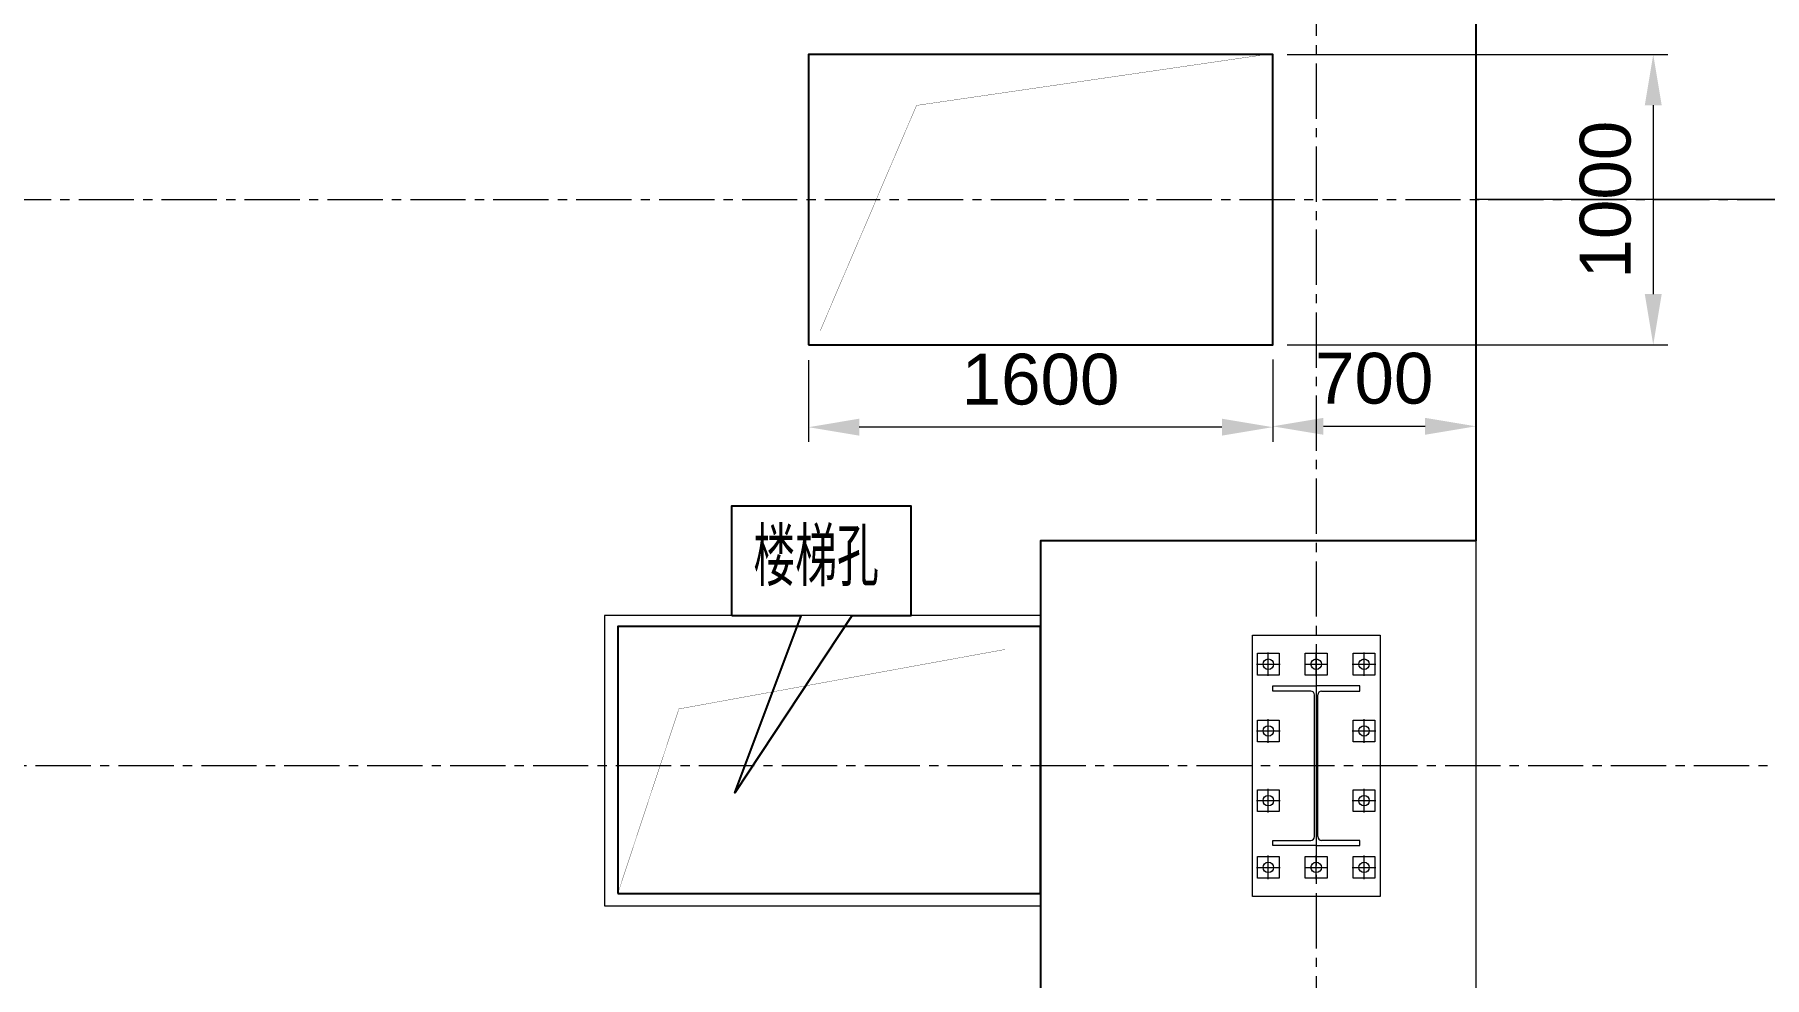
# Model space of a CAD drawing. Header units: millimetres. Extents: x 163705 to 1616509, y 81827 to 302547.
# Drawn here: x 565538 to 571499, y 147581 to 150828 of the extents above; entities that cross this region are included whole.
import ezdxf
from ezdxf.enums import TextEntityAlignment as Align

# ---------------------------------------------------------------- set-up
doc = ezdxf.new("R2010")
doc.units = ezdxf.units.MM
doc.header["$LTSCALE"] = 10
doc.linetypes.add('CENTER2', pattern=[28.575, 19.05, -3.175, 3.175, -3.175])
for name, color, linetype, lineweight in [('1-中心线', 1, 'CENTER2', 0), ('1-剖面线', 8, 'Continuous', 0), ('1-护栏', 4, 'Continuous', 18), ('1-文本', 4, 'Continuous', 0), ('1-标注', 3, 'Continuous', 0), ('1-钢构', 6, 'Continuous', 0)]:
    doc.layers.add(name, color=color, linetype=linetype, lineweight=lineweight)
doc.styles.add('HZ', font='gbenor.shx', dxfattribs={"bigfont": 'gbcbig.shx'})
doc.styles.get("Standard").update_dxf_attribs({"font": 'arial.ttf'})
doc.dimstyles.new('AM_GB50$0', dxfattribs={"dimscale": 50, "dimtxt": 3.5, "dimasz": 3.5, "dimexe": 1, "dimexo": 1, "dimgap": 1.5, "dimtad": 1, "dimdsep": 46, "dimtxsty": 'Standard', "dimcen": 0, "dimclrd": 256, "dimclre": 256, "dimclrt": 2, "dimadec": 0, "dimazin": 2, "dimtp": 0.1, "dimtm": 0.1, "dimtfac": 0.71, "dimtdec": 3, "dimtmove": 0, "dimatfit": 3, "dimfxl": 0, "dimlwd": -1, "dimlwe": -1, "dimarcsym": 0})

# ---------------------------------------------------------------- blocks, each defined once
blk = doc.blocks.new('G$CFEC4C302')
for p, q in [((55, 759.5), (55, 840.5)), ((220, 759.5), (220, 840.5)), ((385, 759.5), (385, 840.5)), ((14.5, 800), (95.5, 800)), ((179.5, 800), (260.5, 800)), ((344.5, 800), (425.5, 800)), ((70, 707), (70, 725)), ((70, 725), (220, 725)), ((220, 728), (220, 172)), ((370, 725), (220, 725)), ((370, 707), (370, 725)), ((201.5, 707), (70, 707)), ((214.5, 206), (214.5, 694)), ((225.5, 206), (225.5, 694)), ((238.5, 707), (370, 707)), ((55, 529.5), (55, 610.5)), ((385, 529.5), (385, 610.5)), ((14.5, 570), (95.5, 570)), ((344.5, 570), (425.5, 570)), ((55, 289.5), (55, 370.5)), ((385, 289.5), (385, 370.5)), ((14.5, 330), (95.5, 330)), ((344.5, 330), (425.5, 330)), ((70, 175), (70, 193)), ((70, 193), (201.5, 193)), ((370, 193), (238.5, 193)), ((370, 175), (370, 193)), ((55, 59.5), (55, 140.5)), ((220, 175), (70, 175)), ((220, 175), (370, 175)), ((220, 59.5), (220, 140.5)), ((385, 59.5), (385, 140.5)), ((14.5, 100), (95.5, 100)), ((179.5, 100), (260.5, 100)), ((344.5, 100), (425.5, 100))]:
    blk.add_line(p, q)
for points in [[(0, 0), (0, 900), (440, 900), (440, 0)], [(17.5, 762.5), (17.5, 837.5), (92.5, 837.5), (92.5, 762.5)], [(182.5, 762.5), (182.5, 837.5), (257.5, 837.5), (257.5, 762.5)], [(347.5, 762.5), (347.5, 837.5), (422.5, 837.5), (422.5, 762.5)], [(17.5, 532.5), (17.5, 607.5), (92.5, 607.5), (92.5, 532.5)], [(347.5, 532.5), (347.5, 607.5), (422.5, 607.5), (422.5, 532.5)], [(17.5, 292.5), (17.5, 367.5), (92.5, 367.5), (92.5, 292.5)], [(347.5, 292.5), (347.5, 367.5), (422.5, 367.5), (422.5, 292.5)], [(17.5, 62.5), (17.5, 137.5), (92.5, 137.5), (92.5, 62.5)], [(182.5, 62.5), (182.5, 137.5), (257.5, 137.5), (257.5, 62.5)], [(347.5, 62.5), (347.5, 137.5), (422.5, 137.5), (422.5, 62.5)]]:
    blk.add_lwpolyline(points, close=True)
for centre in [(55, 800), (220, 800), (385, 800), (55, 570), (385, 570), (55, 330), (385, 330), (55, 100), (220, 100), (385, 100)]:
    blk.add_circle(centre, 18)
for centre, start, end in [((201.5, 694), 0, 90), ((238.5, 694), 90, 180), ((201.5, 206), 270, 0), ((238.5, 206), 180, 270)]:
    blk.add_arc(centre, 13, start, end)
blk.add_text('HC_SUPERPART', height=0.001).set_placement((220, 175))
blk = doc.blocks.new('*D1018')
at = {"layer": '1-标注', "linetype": 'ByBlock', "transparency": 16777216}
for p, q in [((569804.6, 149709.6), (569804.6, 149428.9)), ((570504.6, 149709.6), (570504.6, 149428.9)), ((569979.6, 149478.9), (570329.6, 149478.9))]:
    blk.add_line(p, q, dxfattribs=at)
at = {"layer": '1-标注', "transparency": 16777216}
for points in [[(569979.6, 149508.1), (569979.6, 149449.8), (569804.6, 149478.9)], [(570329.6, 149508.1), (570329.6, 149449.8), (570504.6, 149478.9)]]:
    blk.add_solid(points, dxfattribs=at)
at = {"layer": 'Defpoints', "color": 0, "transparency": 16777216}
for p in [(569804.6, 149759.6), (570504.6, 149759.6), (570504.6, 149478.9)]:
    blk.add_point(p, dxfattribs=at)
at = {"layer": '1-标注', "color": 2, "transparency": 16777216, "insert": (570154.6, 149643.3), "char_height": 175, "attachment_point": 5}
blk.add_mtext('700', dxfattribs=at)
blk = doc.blocks.new('*D1019')
at = {"layer": '1-标注', "linetype": 'ByBlock', "transparency": 16777216}
for p, q in [((568204.6, 149706.6), (568204.6, 149425.9)), ((569804.6, 149706.6), (569804.6, 149425.9)), ((569629.6, 149475.9), (568379.6, 149475.9))]:
    blk.add_line(p, q, dxfattribs=at)
at = {"layer": '1-标注', "transparency": 16777216}
for points in [[(568379.6, 149505.1), (568379.6, 149446.8), (568204.6, 149475.9)], [(569629.6, 149505.1), (569629.6, 149446.8), (569804.6, 149475.9)]]:
    blk.add_solid(points, dxfattribs=at)
at = {"layer": 'Defpoints', "color": 0, "transparency": 16777216}
for p in [(568204.6, 149756.6), (569804.6, 149756.6), (568204.6, 149475.9)]:
    blk.add_point(p, dxfattribs=at)
at = {"layer": '1-标注', "color": 2, "transparency": 16777216, "insert": (569004.6, 149640.3), "char_height": 175, "attachment_point": 5}
blk.add_mtext('1600', dxfattribs=at)
blk = doc.blocks.new('*D1020')
at = {"layer": '1-标注', "linetype": 'ByBlock', "transparency": 16777216}
for p, q in [((569854.6, 150759.6), (571166.1, 150759.6)), ((571116.1, 150584.6), (571116.1, 149934.6)), ((569854.6, 149759.6), (571166.1, 149759.6))]:
    blk.add_line(p, q, dxfattribs=at)
at = {"layer": '1-标注', "transparency": 16777216}
for points in [[(571086.9, 150584.6), (571145.3, 150584.6), (571116.1, 150759.6)], [(571086.9, 149934.6), (571145.3, 149934.6), (571116.1, 149759.6)]]:
    blk.add_solid(points, dxfattribs=at)
at = {"layer": 'Defpoints', "color": 0, "transparency": 16777216}
for p in [(569804.6, 150759.6), (569804.6, 149759.6), (571116.1, 149759.6)]:
    blk.add_point(p, dxfattribs=at)
at = {"layer": '1-标注', "color": 2, "transparency": 16777216, "insert": (570951.8, 150259.6), "char_height": 175, "attachment_point": 5, "rotation": 90}
blk.add_mtext('1000', dxfattribs=at)

msp = doc.modelspace()

# ---------------------------------------------------------------- linework, layer by layer
for points in [[(562404.592, 152959.632), (569004.592, 152959.632), (569004.592, 152084.632), (570504.592, 152084.632), (570504.592, 149084.632), (569004.592, 149084.632), (569004.592, 147534.632), (570504.592, 147534.632), (570504.592, 144534.632), (569004.592, 144534.632), (569004.592, 143659.632), (562404.592, 143659.632)], [(568204.592, 149759.632), (569804.592, 149759.632), (569804.592, 150759.632), (568204.592, 150759.632)], [(567547.676, 147869.681), (569004.592, 147869.681), (569004.592, 148789.281), (567547.676, 148789.281)]]:
    msp.add_lwpolyline(points, close=True)
msp.add_lwpolyline([(567940.625, 148825.914), (567940.625, 149205.485), (568557.289, 149205.485), (568557.289, 148825.914), (568353.832, 148825.914), (567951.321, 148216.694), (568179.85, 148825.914), (567940.625, 148825.914)])
at = {"layer": '1-中心线'}
for p, q in [((569954.592, 161586.876), (569954.592, 141059.499)), ((553688.441, 150259.632), (632304.867, 150259.632)), ((580304.942, 148309.632), (553688.441, 148309.632))]:
    msp.add_line(p, q, dxfattribs=at)
at = {"layer": '1-剖面线', "const_width": 1}
for points in [[(568245.457, 149808.463), (568577.068, 150584.141), (569802.592, 150762.632)], [(567547.676, 147869.681), (567758.182, 148505.501), (568882.054, 148710.284)]]:
    msp.add_lwpolyline(points, dxfattribs=at)
at = {"layer": '1-护栏'}
msp.add_lwpolyline([(570504.592, 143059.632), (587768.407, 143059.632), (587768.407, 150259.632), (570504.592, 150259.632)], close=True, dxfattribs=at)
msp.add_lwpolyline([(569001.426, 148826.918), (567501.426, 148826.918), (567501.426, 147826.918), (569001.426, 147826.918)], dxfattribs=at)

# ---------------------------------------------------------------- block references
at = {"layer": '1-钢构'}
msp.add_blockref('G$CFEC4C302', (569734.592, 147859.632), dxfattribs=at)

# ---------------------------------------------------------------- texts
at = {"layer": '1-文本', "style": 'HZ'}
msp.add_text('楼梯孔', height=200, dxfattribs=at).set_placement((568447.188, 148928.253), align=Align.RIGHT)

# ---------------------------------------------------------------- dimensions: what is measured, and where the dimension line sits
at = {"layer": '1-标注'}
dim = msp.add_linear_dim(base=(571116.101, 149759.632), p1=(569804.592, 150759.632), p2=(569804.592, 149759.632), angle=90, dimstyle='AM_GB50$0', override={"dimtmove": 1}, dxfattribs=at)
dim.commit()
dim.dimension.update_dxf_attribs({"geometry": '*D1020', "text_midpoint": (570951.751, 150259.632)})
dim = msp.add_linear_dim(base=(568204.592, 149475.931), p1=(569804.592, 149756.632), p2=(568204.592, 149756.632), dimstyle='AM_GB50$0', override={"dimtmove": 1}, dxfattribs=at)
dim.commit()
dim.dimension.update_dxf_attribs({"geometry": '*D1019', "text_midpoint": (569004.592, 149640.281)})
dim = msp.add_linear_dim(base=(570504.592, 149478.931), p1=(569804.592, 149759.632), p2=(570504.592, 149759.632), dimstyle='AM_GB50$0', dxfattribs=at)
dim.commit()
dim.dimension.update_dxf_attribs({"geometry": '*D1018', "text_midpoint": (570154.592, 149643.281)})

doc.saveas('drawing.dxf')
